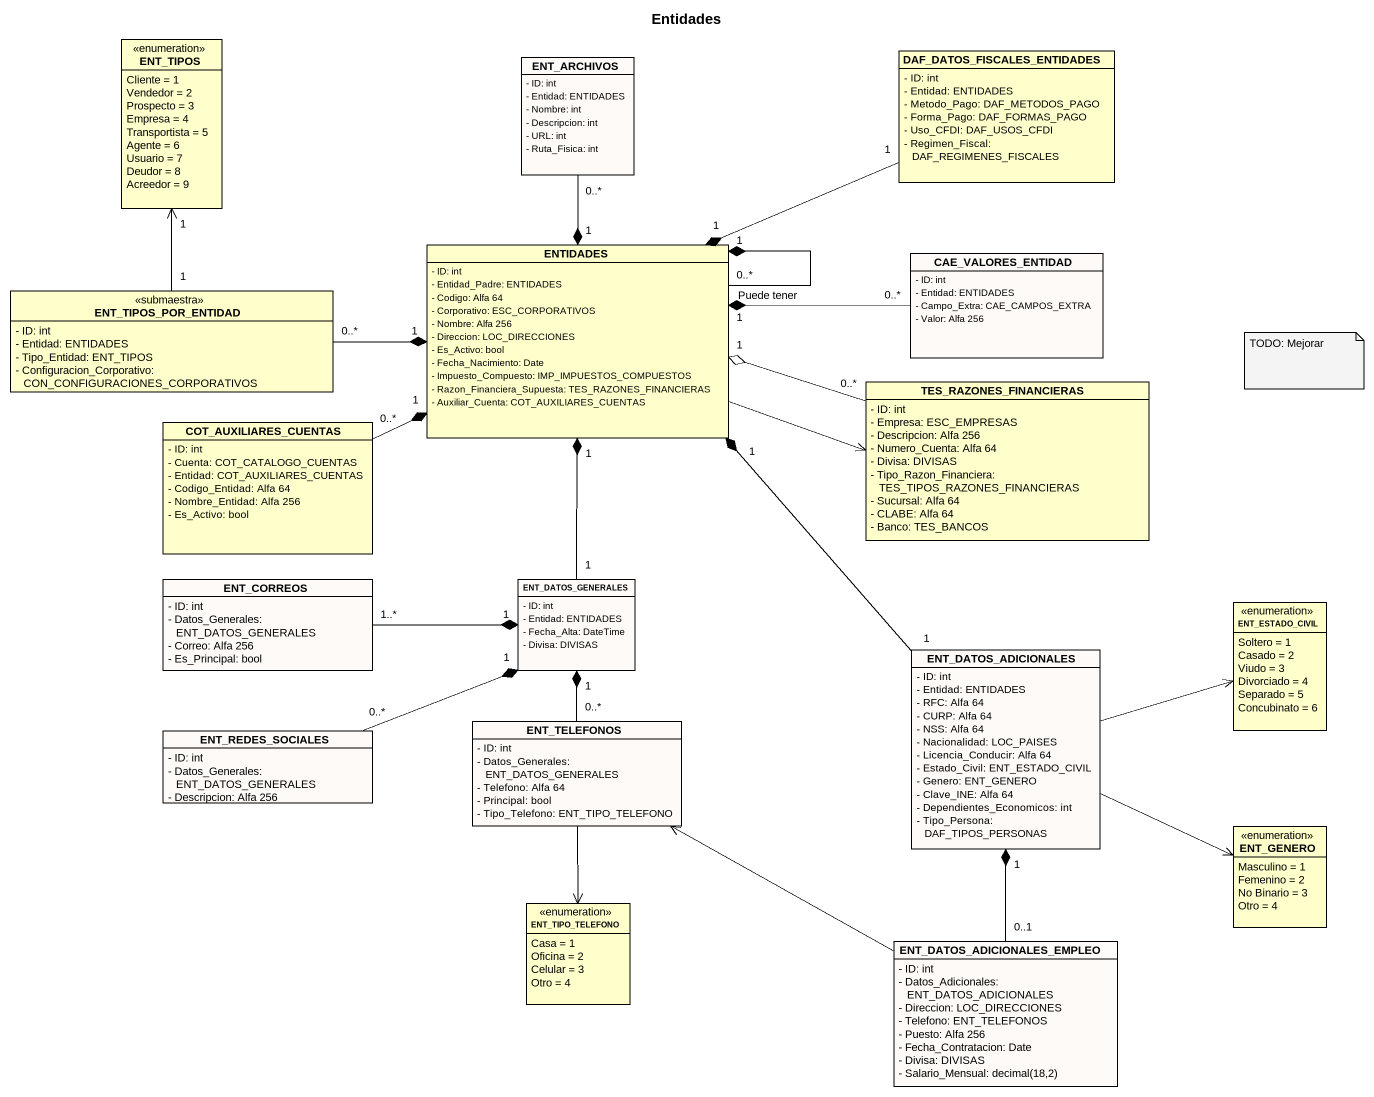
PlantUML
@startuml
title Entidades
hide circle
hide empty members
skinparam classAttributeIconSize 0
enum ENT_TIPOS {
  Cliente = 1
  Vendedor = 2
  Prospecto = 3
  Empresa = 4
  Transportista = 5
  Agente = 6
  Usuario = 7
  Deudor = 8
  Acreedor = 9
}
class ENT_ARCHIVOS #FDFAF7 {
  - ID: int
  - Entidad: ENTIDADES
  - Nombre: int
  - Descripcion: int
  - URL: int
  - Ruta_Fisica: int
}
class DAF_DATOS_FISCALES_ENTIDADES {
  - ID: int
  - Entidad: ENTIDADES
  - Metodo_Pago: DAF_METODOS_PAGO
  - Forma_Pago: DAF_FORMAS_PAGO
  - Uso_CFDI: DAF_USOS_CFDI
  - Regimen_Fiscal: DAF_REGIMENES_FISCALES
}
class ENTIDADES {
  - ID: int
  - Entidad_Padre: ENTIDADES
  - Codigo: Alfa 64
  - Corporativo: ESC_CORPORATIVOS
  - Nombre: Alfa 256
  - Direccion: LOC_DIRECCIONES
  - Es_Activo: bool
  - Fecha_Nacimiento: Date
  - Impuesto_Compuesto: IMP_IMPUESTOS_COMPUESTOS
  - Razon_Financiera_Supuesta: TES_RAZONES_FINANCIERAS
  - Auxiliar_Cuenta: COT_AUXILIARES_CUENTAS
}
class CAE_VALORES_ENTIDAD #FDFAF7 {
  - ID: int
  - Entidad: ENTIDADES
  - Campo_Extra: CAE_CAMPOS_EXTRA
  - Valor: Alfa 256
}
class ENT_TIPOS_POR_ENTIDAD <<submaestra>> {
  - ID: int
  - Entidad: ENTIDADES
  - Tipo_Entidad: ENT_TIPOS
  - Configuracion_Corporativo: CON_CONFIGURACIONES_CORPORATIVOS
}
class TES_RAZONES_FINANCIERAS {
  - ID: int
  - Empresa: ESC_EMPRESAS
  - Descripcion: Alfa 256
  - Numero_Cuenta: Alfa 64
  - Divisa: DIVISAS
  - Tipo_Razon_Financiera: TES_TIPOS_RAZONES_FINANCIERAS
  - Sucursal: Alfa 64
  - CLABE: Alfa 64
  - Banco: TES_BANCOS
}
class COT_AUXILIARES_CUENTAS {
  - ID: int
  - Cuenta: COT_CATALOGO_CUENTAS
  - Entidad: COT_AUXILIARES_CUENTAS
  - Codigo_Entidad: Alfa 64
  - Nombre_Entidad: Alfa 256
  - Es_Activo: bool
}
class ENT_CORREOS #FDFAF7 {
  - ID: int
  - Datos_Generales: ENT_DATOS_GENERALES
  - Correo: Alfa 256
  - Es_Principal: bool
}
class ENT_DATOS_GENERALES #FDFAF7 {
  - ID: int
  - Entidad: ENTIDADES
  - Fecha_Alta: DateTime
  - Divisa: DIVISAS
}
enum ENT_ESTADO_CIVIL {
  Soltero = 1
  Casado = 2
  Viudo = 3
  Divorciado = 4
  Separado = 5
  Concubinato = 6
}
class ENT_DATOS_ADICIONALES #FDFAF7 {
  - ID: int
  - Entidad: ENTIDADES
  - RFC: Alfa 64
  - CURP: Alfa 64
  - NSS: Alfa 64
  - Nacionalidad: LOC_PAISES
  - Licencia_Conducir: Alfa 64
  - Estado_Civil: ENT_ESTADO_CIVIL
  - Genero: ENT_GENERO
  - Clave_INE: Alfa 64
  - Dependientes_Economicos: int
  - Tipo_Persona: DAF_TIPOS_PERSONAS
}
class ENT_REDES_SOCIALES #FDFAF7 {
  - ID: int
  - Datos_Generales: ENT_DATOS_GENERALES
  - Descripcion: Alfa 256
}
class ENT_TELEFONOS #FDFAF7 {
  - ID: int
  - Datos_Generales: ENT_DATOS_GENERALES
  - Telefono: Alfa 64
  - Principal: bool
  - Tipo_Telefono: ENT_TIPO_TELEFONO
}
enum ENT_GENERO {
  Masculino = 1
  Femenino = 2
  No Binario = 3
  Otro = 4
}
enum ENT_TIPO_TELEFONO {
  Casa = 1
  Oficina = 2
  Celular = 3
  Otro = 4
}
class ENT_DATOS_ADICIONALES_EMPLEO #FDFAF7 {
  - ID: int
  - Datos_Adicionales: ENT_DATOS_ADICIONALES
  - Direccion: LOC_DIRECCIONES
  - Telefono: ENT_TELEFONOS
  - Puesto: Alfa 256
  - Fecha_Contratacion: Date
  - Divisa: DIVISAS
  {field} - Salario_Mensual: decimal(18,2)
}
ENT_ARCHIVOS "0..*" --* "1" ENTIDADES
DAF_DATOS_FISCALES_ENTIDADES "1" -left-* "1" ENTIDADES
ENTIDADES "0..*" --* "1" ENTIDADES : Puede tener
ENTIDADES -right-> TES_RAZONES_FINANCIERAS
CAE_VALORES_ENTIDAD "0..*" -left-* "1" ENTIDADES
ENT_TIPOS_POR_ENTIDAD "1" -up-> "1" ENT_TIPOS
ENT_TIPOS_POR_ENTIDAD "0..*" -right-* "1" ENTIDADES
TES_RAZONES_FINANCIERAS "0..*" -left-o "1" ENTIDADES
COT_AUXILIARES_CUENTAS "0..*" -right-* "1" ENTIDADES
ENT_CORREOS "1..*" -right-* "1" ENT_DATOS_GENERALES
ENT_DATOS_GENERALES "1" -up-* "1" ENTIDADES
ENT_DATOS_ADICIONALES "1" -up-* "1" ENTIDADES
ENT_DATOS_ADICIONALES -right-> ENT_ESTADO_CIVIL
ENT_DATOS_ADICIONALES -right-> ENT_GENERO
ENT_REDES_SOCIALES "0..*" -right-* "1" ENT_DATOS_GENERALES
ENT_TELEFONOS "0..*" -up-* "1" ENT_DATOS_GENERALES
ENT_TELEFONOS --> ENT_TIPO_TELEFONO
ENT_DATOS_ADICIONALES_EMPLEO "0..1" -up-* "1" ENT_DATOS_ADICIONALES
ENT_DATOS_ADICIONALES_EMPLEO -left-> ENT_TELEFONOS
note as N1
  TODO: Mejorar
end note
@enduml
